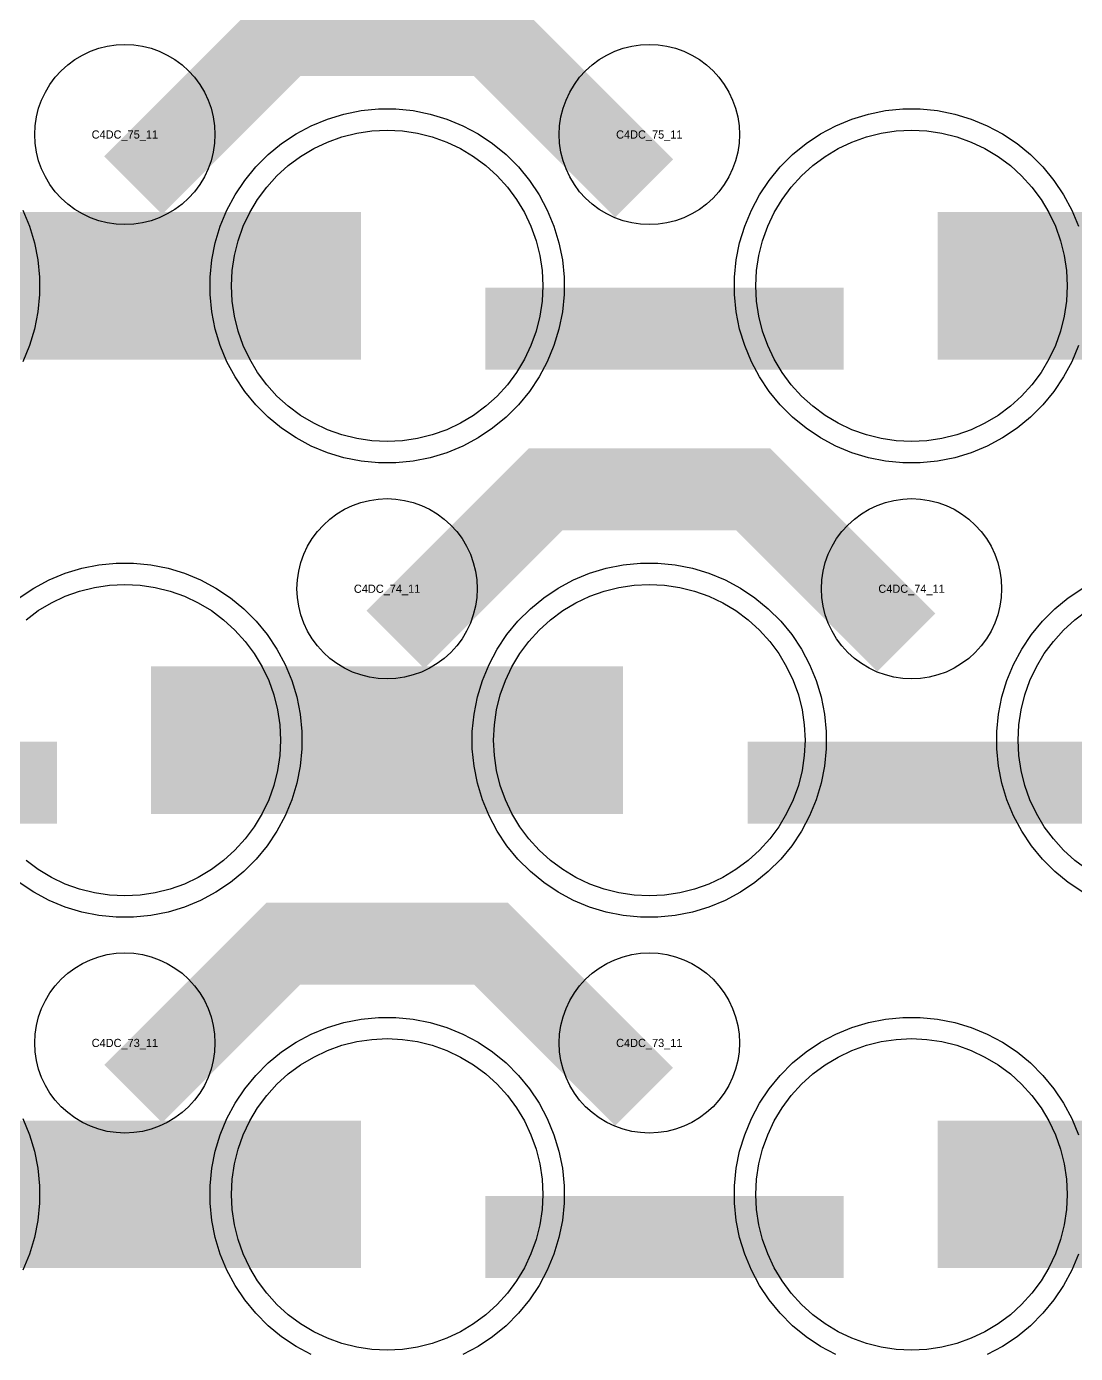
# Model space of a CAD drawing. Extents: x -11880 to 11880, y -14992 to 14992.
# Drawn here: x -8510 to -8190, y -4772.9 to -4368.1 of the extents above; entities that cross this region are included whole.
import ezdxf
from ezdxf.enums import TextEntityAlignment as Align

# ---------------------------------------------------------------- set-up
doc = ezdxf.new("R2010")
doc.units = 0
doc.header["$MEASUREMENT"] = 0
for name, color, linetype in [('GDS_775_DT_237', 138, 'CONTINUOUS'), ('RDL1_FS', 34, 'CONTINUOUS'), ('RDL_BS', 160, 'CONTINUOUS')]:
    doc.layers.add(name, color=color, linetype=linetype)

msp = doc.modelspace()

# ---------------------------------------------------------------- linework, layer by layer
at = {"layer": 'RDL1_FS', "color": 240, "true_color": 0xed1f24}
for points in [[(-8400, -4494.769), (-8404.657, -4494.54), (-8409.268, -4493.856), (-8413.791, -4492.724), (-8418.181, -4491.152), (-8422.395, -4489.16), (-8426.395, -4486.762), (-8430.14, -4483.984), (-8433.594, -4480.854), (-8436.724, -4477.4), (-8439.502, -4473.655), (-8441.9, -4469.655), (-8443.892, -4465.441), (-8445.464, -4461.051), (-8446.596, -4456.528), (-8447.28, -4451.917), (-8447.509, -4447.26), (-8447.28, -4442.603), (-8446.596, -4437.992), (-8445.464, -4433.469), (-8443.892, -4429.079), (-8441.9, -4424.865), (-8439.502, -4420.865), (-8436.724, -4417.12), (-8433.594, -4413.666), (-8430.14, -4410.536), (-8426.395, -4407.758), (-8422.395, -4405.36), (-8418.181, -4403.368), (-8413.791, -4401.796), (-8409.268, -4400.664), (-8404.657, -4399.98), (-8400, -4399.751), (-8395.343, -4399.98), (-8390.732, -4400.664), (-8386.209, -4401.796), (-8381.819, -4403.368), (-8377.605, -4405.36), (-8373.605, -4407.758), (-8369.86, -4410.536), (-8366.406, -4413.666), (-8363.276, -4417.12), (-8360.498, -4420.865), (-8358.1, -4424.865), (-8356.108, -4429.079), (-8354.536, -4433.469), (-8353.404, -4437.992), (-8352.72, -4442.603), (-8352.491, -4447.26), (-8352.72, -4451.917), (-8353.404, -4456.528), (-8354.536, -4461.051), (-8356.108, -4465.441), (-8358.1, -4469.655), (-8360.498, -4473.655), (-8363.276, -4477.4), (-8366.406, -4480.854), (-8369.86, -4483.984), (-8373.605, -4486.762), (-8377.605, -4489.16), (-8381.819, -4491.152), (-8386.209, -4492.724), (-8390.732, -4493.856), (-8395.343, -4494.54)], [(-8240, -4494.769), (-8244.657, -4494.54), (-8249.268, -4493.856), (-8253.791, -4492.724), (-8258.181, -4491.152), (-8262.395, -4489.16), (-8266.395, -4486.762), (-8270.14, -4483.984), (-8273.594, -4480.854), (-8276.724, -4477.4), (-8279.502, -4473.655), (-8281.9, -4469.655), (-8283.892, -4465.441), (-8285.464, -4461.051), (-8286.596, -4456.528), (-8287.28, -4451.917), (-8287.509, -4447.26), (-8287.28, -4442.603), (-8286.596, -4437.992), (-8285.464, -4433.469), (-8283.892, -4429.079), (-8281.9, -4424.865), (-8279.502, -4420.865), (-8276.724, -4417.12), (-8273.594, -4413.666), (-8270.14, -4410.536), (-8266.395, -4407.758), (-8262.395, -4405.36), (-8258.181, -4403.368), (-8253.791, -4401.796), (-8249.268, -4400.664), (-8244.657, -4399.98), (-8240, -4399.751), (-8235.343, -4399.98), (-8230.732, -4400.664), (-8226.209, -4401.796), (-8221.819, -4403.368), (-8217.605, -4405.36), (-8213.605, -4407.758), (-8209.86, -4410.536), (-8206.406, -4413.666), (-8203.276, -4417.12), (-8200.498, -4420.865), (-8198.1, -4424.865), (-8196.108, -4429.079), (-8194.536, -4433.469), (-8193.404, -4437.992), (-8192.72, -4442.603), (-8192.491, -4447.26), (-8192.72, -4451.917), (-8193.404, -4456.528), (-8194.536, -4461.051), (-8196.108, -4465.441), (-8198.1, -4469.655), (-8200.498, -4473.655), (-8203.276, -4477.4), (-8206.406, -4480.854), (-8209.86, -4483.984), (-8213.605, -4486.762), (-8217.605, -4489.16), (-8221.819, -4491.152), (-8226.209, -4492.724), (-8230.732, -4493.856), (-8235.343, -4494.54)]]:
    msp.add_lwpolyline(points, close=True, dxfattribs=at)
for points in [[(-8551.998, -4447.26, 45, 45, 0), (-8479.998, -4447.26, 45, 45, 0)], [(-8479.998, -4447.26, 45, 45, 0), (-8407.998, -4447.26, 45, 45, 0)], [(-8231.998, -4447.26, 45, 45, 0), (-8159.998, -4447.26, 45, 45, 0)]]:
    msp.add_lwpolyline(points, format="xyseb", dxfattribs=at)
at = {"layer": 'RDL1_FS'}
for points in [[(-8510.14, -4549.101), (-8506.395, -4546.323), (-8502.395, -4543.925), (-8498.181, -4541.933), (-8493.791, -4540.361), (-8489.268, -4539.229), (-8484.657, -4538.545), (-8480, -4538.316), (-8475.343, -4538.545), (-8470.732, -4539.229), (-8466.209, -4540.361), (-8461.819, -4541.933), (-8457.605, -4543.925), (-8453.605, -4546.323), (-8449.86, -4549.101), (-8446.406, -4552.231), (-8443.276, -4555.685), (-8440.498, -4559.43), (-8438.1, -4563.43), (-8436.108, -4567.644), (-8434.536, -4572.034), (-8433.404, -4576.557), (-8432.72, -4581.168), (-8432.491, -4585.825), (-8432.72, -4590.482), (-8433.404, -4595.093), (-8434.536, -4599.616), (-8436.108, -4604.006), (-8438.1, -4608.22), (-8440.498, -4612.22), (-8443.276, -4615.965), (-8446.406, -4619.419), (-8449.86, -4622.549), (-8453.605, -4625.327), (-8457.605, -4627.725), (-8461.819, -4629.717), (-8466.209, -4631.289), (-8470.732, -4632.421), (-8475.343, -4633.105), (-8480, -4633.334), (-8484.657, -4633.105), (-8489.268, -4632.421), (-8493.791, -4631.289), (-8498.181, -4629.717), (-8502.395, -4627.725), (-8506.395, -4625.327), (-8510.14, -4622.549)], [(-8186.395, -4625.327), (-8190.14, -4622.549), (-8193.594, -4619.419), (-8196.724, -4615.965), (-8199.502, -4612.22), (-8201.9, -4608.22), (-8203.892, -4604.006), (-8205.464, -4599.616), (-8206.596, -4595.093), (-8207.28, -4590.482), (-8207.509, -4585.825), (-8207.28, -4581.168), (-8206.596, -4576.557), (-8205.464, -4572.034), (-8203.892, -4567.644), (-8201.9, -4563.43), (-8199.502, -4559.43), (-8196.724, -4555.685), (-8193.594, -4552.231), (-8190.14, -4549.101), (-8186.395, -4546.323)]]:
    msp.add_lwpolyline(points, dxfattribs=at)
for points in [[(-8320, -4633.334), (-8324.657, -4633.105), (-8329.268, -4632.421), (-8333.791, -4631.289), (-8338.181, -4629.717), (-8342.395, -4627.725), (-8346.395, -4625.327), (-8350.14, -4622.549), (-8353.594, -4619.419), (-8356.724, -4615.965), (-8359.502, -4612.22), (-8361.9, -4608.22), (-8363.892, -4604.006), (-8365.464, -4599.616), (-8366.596, -4595.093), (-8367.28, -4590.482), (-8367.509, -4585.825), (-8367.28, -4581.168), (-8366.596, -4576.557), (-8365.464, -4572.034), (-8363.892, -4567.644), (-8361.9, -4563.43), (-8359.502, -4559.43), (-8356.724, -4555.685), (-8353.594, -4552.231), (-8350.14, -4549.101), (-8346.395, -4546.323), (-8342.395, -4543.925), (-8338.181, -4541.933), (-8333.791, -4540.361), (-8329.268, -4539.229), (-8324.657, -4538.545), (-8320, -4538.316), (-8315.343, -4538.545), (-8310.732, -4539.229), (-8306.209, -4540.361), (-8301.819, -4541.933), (-8297.605, -4543.925), (-8293.605, -4546.323), (-8289.86, -4549.101), (-8286.406, -4552.231), (-8283.276, -4555.685), (-8280.498, -4559.43), (-8278.1, -4563.43), (-8276.108, -4567.644), (-8274.536, -4572.034), (-8273.404, -4576.557), (-8272.72, -4581.168), (-8272.491, -4585.825), (-8272.72, -4590.482), (-8273.404, -4595.093), (-8274.536, -4599.616), (-8276.108, -4604.006), (-8278.1, -4608.22), (-8280.498, -4612.22), (-8283.276, -4615.965), (-8286.406, -4619.419), (-8289.86, -4622.549), (-8293.605, -4625.327), (-8297.605, -4627.725), (-8301.819, -4629.717), (-8306.209, -4631.289), (-8310.732, -4632.421), (-8315.343, -4633.105)], [(-8400, -4771.894), (-8404.657, -4771.665), (-8409.268, -4770.981), (-8413.791, -4769.849), (-8418.181, -4768.277), (-8422.395, -4766.285), (-8426.395, -4763.887), (-8430.14, -4761.109), (-8433.594, -4757.979), (-8436.724, -4754.525), (-8439.502, -4750.78), (-8441.9, -4746.78), (-8443.892, -4742.566), (-8445.464, -4738.176), (-8446.596, -4733.653), (-8447.28, -4729.042), (-8447.509, -4724.385), (-8447.28, -4719.728), (-8446.596, -4715.117), (-8445.464, -4710.594), (-8443.892, -4706.204), (-8441.9, -4701.99), (-8439.502, -4697.99), (-8436.724, -4694.245), (-8433.594, -4690.791), (-8430.14, -4687.661), (-8426.395, -4684.883), (-8422.395, -4682.485), (-8418.181, -4680.493), (-8413.791, -4678.921), (-8409.268, -4677.789), (-8404.657, -4677.105), (-8400, -4676.876), (-8395.343, -4677.105), (-8390.732, -4677.789), (-8386.209, -4678.921), (-8381.819, -4680.493), (-8377.605, -4682.485), (-8373.605, -4684.883), (-8369.86, -4687.661), (-8366.406, -4690.791), (-8363.276, -4694.245), (-8360.498, -4697.99), (-8358.1, -4701.99), (-8356.108, -4706.204), (-8354.536, -4710.594), (-8353.404, -4715.117), (-8352.72, -4719.728), (-8352.491, -4724.385), (-8352.72, -4729.042), (-8353.404, -4733.653), (-8354.536, -4738.176), (-8356.108, -4742.566), (-8358.1, -4746.78), (-8360.498, -4750.78), (-8363.276, -4754.525), (-8366.406, -4757.979), (-8369.86, -4761.109), (-8373.605, -4763.887), (-8377.605, -4766.285), (-8381.819, -4768.277), (-8386.209, -4769.849), (-8390.732, -4770.981), (-8395.343, -4771.665)], [(-8240, -4771.894), (-8244.657, -4771.665), (-8249.268, -4770.981), (-8253.791, -4769.849), (-8258.181, -4768.277), (-8262.395, -4766.285), (-8266.395, -4763.887), (-8270.14, -4761.109), (-8273.594, -4757.979), (-8276.724, -4754.525), (-8279.502, -4750.78), (-8281.9, -4746.78), (-8283.892, -4742.566), (-8285.464, -4738.176), (-8286.596, -4733.653), (-8287.28, -4729.042), (-8287.509, -4724.385), (-8287.28, -4719.728), (-8286.596, -4715.117), (-8285.464, -4710.594), (-8283.892, -4706.204), (-8281.9, -4701.99), (-8279.502, -4697.99), (-8276.724, -4694.245), (-8273.594, -4690.791), (-8270.14, -4687.661), (-8266.395, -4684.883), (-8262.395, -4682.485), (-8258.181, -4680.493), (-8253.791, -4678.921), (-8249.268, -4677.789), (-8244.657, -4677.105), (-8240, -4676.876), (-8235.343, -4677.105), (-8230.732, -4677.789), (-8226.209, -4678.921), (-8221.819, -4680.493), (-8217.605, -4682.485), (-8213.605, -4684.883), (-8209.86, -4687.661), (-8206.406, -4690.791), (-8203.276, -4694.245), (-8200.498, -4697.99), (-8198.1, -4701.99), (-8196.108, -4706.204), (-8194.536, -4710.594), (-8193.404, -4715.117), (-8192.72, -4719.728), (-8192.491, -4724.385), (-8192.72, -4729.042), (-8193.404, -4733.653), (-8194.536, -4738.176), (-8196.108, -4742.566), (-8198.1, -4746.78), (-8200.498, -4750.78), (-8203.276, -4754.525), (-8206.406, -4757.979), (-8209.86, -4761.109), (-8213.605, -4763.887), (-8217.605, -4766.285), (-8221.819, -4768.277), (-8226.209, -4769.849), (-8230.732, -4770.981), (-8235.343, -4771.665)]]:
    msp.add_lwpolyline(points, close=True, dxfattribs=at)
for points in [[(-8471.998, -4585.825, 45, 45, 0), (-8399.998, -4585.825, 45, 45, 0)], [(-8399.998, -4585.825, 45, 45, 0), (-8327.998, -4585.825, 45, 45, 0)], [(-8551.998, -4724.385, 45, 45, 0), (-8479.998, -4724.385, 45, 45, 0)], [(-8479.998, -4724.385, 45, 45, 0), (-8407.998, -4724.385, 45, 45, 0)], [(-8231.998, -4724.385, 45, 45, 0), (-8159.998, -4724.385, 45, 45, 0)]]:
    msp.add_lwpolyline(points, format="xyseb", dxfattribs=at)
at = {"layer": 'RDL_BS'}
for points in [[(-8477.438, -4416.574, 25, 25, 0), (-8431.623, -4370.759, 25, 25, 0), (-8398.07, -4370.759, 25, 25, 0)], [(-8321.599, -4417.473, 25, 25, 0), (-8368.313, -4370.759, 25, 25, 0), (-8398.071, -4370.759, 25, 25, 0)], [(-8397.438, -4555.139, 25, 25, 0), (-8351.623, -4509.324, 25, 25, 0), (-8318.07, -4509.324, 25, 25, 0)], [(-8241.599, -4556.038, 25, 25, 0), (-8288.313, -4509.324, 25, 25, 0), (-8318.071, -4509.324, 25, 25, 0)], [(-8609.984, -4598.838, 25, 25, 0), (-8500.719, -4598.838, 25, 25, 0)], [(-8289.984, -4598.838, 25, 25, 0), (-8180.719, -4598.838, 25, 25, 0)], [(-8477.438, -4693.699, 25, 25, 0), (-8431.623, -4647.884, 25, 25, 0), (-8398.07, -4647.884, 25, 25, 0)], [(-8321.599, -4694.598, 25, 25, 0), (-8368.313, -4647.884, 25, 25, 0), (-8398.071, -4647.884, 25, 25, 0)], [(-8369.984, -4737.398, 25, 25, 0), (-8260.719, -4737.398, 25, 25, 0)]]:
    msp.add_lwpolyline(points, format="xyseb", dxfattribs=at)
for points in [[(-8480, -4428.566), (-8482.693, -4428.434), (-8485.365, -4428.038), (-8487.984, -4427.381), (-8490.519, -4426.474), (-8492.956, -4425.322), (-8495.28, -4423.929), (-8497.443, -4422.326), (-8499.442, -4420.514), (-8501.254, -4418.515), (-8502.857, -4416.352), (-8504.25, -4414.028), (-8505.402, -4411.591), (-8506.309, -4409.056), (-8506.966, -4406.437), (-8507.362, -4403.765), (-8507.494, -4401.072), (-8507.362, -4398.379), (-8506.966, -4395.707), (-8506.309, -4393.088), (-8505.402, -4390.553), (-8504.25, -4388.116), (-8502.857, -4385.792), (-8501.254, -4383.629), (-8499.442, -4381.63), (-8497.443, -4379.818), (-8495.28, -4378.215), (-8492.956, -4376.822), (-8490.519, -4375.67), (-8487.984, -4374.763), (-8485.365, -4374.106), (-8482.693, -4373.71), (-8480, -4373.578), (-8477.307, -4373.71), (-8474.635, -4374.106), (-8472.016, -4374.763), (-8469.481, -4375.67), (-8467.044, -4376.822), (-8464.72, -4378.215), (-8462.557, -4379.818), (-8460.558, -4381.63), (-8458.746, -4383.629), (-8457.143, -4385.792), (-8455.75, -4388.116), (-8454.598, -4390.553), (-8453.691, -4393.088), (-8453.034, -4395.707), (-8452.638, -4398.379), (-8452.506, -4401.072), (-8452.638, -4403.765), (-8453.034, -4406.437), (-8453.691, -4409.056), (-8454.598, -4411.591), (-8455.75, -4414.028), (-8457.143, -4416.352), (-8458.746, -4418.515), (-8460.558, -4420.514), (-8462.557, -4422.326), (-8464.72, -4423.929), (-8467.044, -4425.322), (-8469.481, -4426.474), (-8472.016, -4427.381), (-8474.635, -4428.038), (-8477.307, -4428.434)], [(-8320, -4428.566), (-8322.693, -4428.434), (-8325.365, -4428.038), (-8327.984, -4427.381), (-8330.519, -4426.474), (-8332.956, -4425.322), (-8335.28, -4423.929), (-8337.443, -4422.326), (-8339.442, -4420.514), (-8341.254, -4418.515), (-8342.857, -4416.352), (-8344.25, -4414.028), (-8345.402, -4411.591), (-8346.309, -4409.056), (-8346.966, -4406.437), (-8347.362, -4403.765), (-8347.494, -4401.072), (-8347.362, -4398.379), (-8346.966, -4395.707), (-8346.309, -4393.088), (-8345.402, -4390.553), (-8344.25, -4388.116), (-8342.857, -4385.792), (-8341.254, -4383.629), (-8339.442, -4381.63), (-8337.443, -4379.818), (-8335.28, -4378.215), (-8332.956, -4376.822), (-8330.519, -4375.67), (-8327.984, -4374.763), (-8325.365, -4374.106), (-8322.693, -4373.71), (-8320, -4373.578), (-8317.307, -4373.71), (-8314.635, -4374.106), (-8312.016, -4374.763), (-8309.481, -4375.67), (-8307.044, -4376.822), (-8304.72, -4378.215), (-8302.557, -4379.818), (-8300.558, -4381.63), (-8298.746, -4383.629), (-8297.143, -4385.792), (-8295.75, -4388.116), (-8294.598, -4390.553), (-8293.691, -4393.088), (-8293.034, -4395.707), (-8292.638, -4398.379), (-8292.506, -4401.072), (-8292.638, -4403.765), (-8293.034, -4406.437), (-8293.691, -4409.056), (-8294.598, -4411.591), (-8295.75, -4414.028), (-8297.143, -4416.352), (-8298.746, -4418.515), (-8300.558, -4420.514), (-8302.557, -4422.326), (-8304.72, -4423.929), (-8307.044, -4425.322), (-8309.481, -4426.474), (-8312.016, -4427.381), (-8314.635, -4428.038), (-8317.307, -4428.434)], [(-8400, -4567.131), (-8402.693, -4566.999), (-8405.365, -4566.603), (-8407.984, -4565.946), (-8410.519, -4565.039), (-8412.956, -4563.887), (-8415.28, -4562.494), (-8417.443, -4560.891), (-8419.442, -4559.079), (-8421.254, -4557.08), (-8422.857, -4554.917), (-8424.25, -4552.593), (-8425.402, -4550.156), (-8426.309, -4547.621), (-8426.966, -4545.002), (-8427.362, -4542.33), (-8427.494, -4539.637), (-8427.362, -4536.944), (-8426.966, -4534.272), (-8426.309, -4531.653), (-8425.402, -4529.118), (-8424.25, -4526.681), (-8422.857, -4524.357), (-8421.254, -4522.194), (-8419.442, -4520.195), (-8417.443, -4518.383), (-8415.28, -4516.78), (-8412.956, -4515.387), (-8410.519, -4514.235), (-8407.984, -4513.328), (-8405.365, -4512.671), (-8402.693, -4512.275), (-8400, -4512.143), (-8397.307, -4512.275), (-8394.635, -4512.671), (-8392.016, -4513.328), (-8389.481, -4514.235), (-8387.044, -4515.387), (-8384.72, -4516.78), (-8382.557, -4518.383), (-8380.558, -4520.195), (-8378.746, -4522.194), (-8377.143, -4524.357), (-8375.75, -4526.681), (-8374.598, -4529.118), (-8373.691, -4531.653), (-8373.034, -4534.272), (-8372.638, -4536.944), (-8372.506, -4539.637), (-8372.638, -4542.33), (-8373.034, -4545.002), (-8373.691, -4547.621), (-8374.598, -4550.156), (-8375.75, -4552.593), (-8377.143, -4554.917), (-8378.746, -4557.08), (-8380.558, -4559.079), (-8382.557, -4560.891), (-8384.72, -4562.494), (-8387.044, -4563.887), (-8389.481, -4565.039), (-8392.016, -4565.946), (-8394.635, -4566.603), (-8397.307, -4566.999)], [(-8240, -4567.131), (-8242.693, -4566.999), (-8245.365, -4566.603), (-8247.984, -4565.946), (-8250.519, -4565.039), (-8252.956, -4563.887), (-8255.28, -4562.494), (-8257.443, -4560.891), (-8259.442, -4559.079), (-8261.254, -4557.08), (-8262.857, -4554.917), (-8264.25, -4552.593), (-8265.402, -4550.156), (-8266.309, -4547.621), (-8266.966, -4545.002), (-8267.362, -4542.33), (-8267.494, -4539.637), (-8267.362, -4536.944), (-8266.966, -4534.272), (-8266.309, -4531.653), (-8265.402, -4529.118), (-8264.25, -4526.681), (-8262.857, -4524.357), (-8261.254, -4522.194), (-8259.442, -4520.195), (-8257.443, -4518.383), (-8255.28, -4516.78), (-8252.956, -4515.387), (-8250.519, -4514.235), (-8247.984, -4513.328), (-8245.365, -4512.671), (-8242.693, -4512.275), (-8240, -4512.143), (-8237.307, -4512.275), (-8234.635, -4512.671), (-8232.016, -4513.328), (-8229.481, -4514.235), (-8227.044, -4515.387), (-8224.72, -4516.78), (-8222.557, -4518.383), (-8220.558, -4520.195), (-8218.746, -4522.194), (-8217.143, -4524.357), (-8215.75, -4526.681), (-8214.598, -4529.118), (-8213.691, -4531.653), (-8213.034, -4534.272), (-8212.638, -4536.944), (-8212.506, -4539.637), (-8212.638, -4542.33), (-8213.034, -4545.002), (-8213.691, -4547.621), (-8214.598, -4550.156), (-8215.75, -4552.593), (-8217.143, -4554.917), (-8218.746, -4557.08), (-8220.558, -4559.079), (-8222.557, -4560.891), (-8224.72, -4562.494), (-8227.044, -4563.887), (-8229.481, -4565.039), (-8232.016, -4565.946), (-8234.635, -4566.603), (-8237.307, -4566.999)], [(-8322.644, -4639.825), (-8327.938, -4639.308), (-8333.165, -4638.262), (-8338.205, -4636.731), (-8343.115, -4634.7), (-8347.777, -4632.208), (-8352.191, -4629.261), (-8356.292, -4625.899), (-8360.074, -4622.117), (-8363.436, -4618.016), (-8366.383, -4613.602), (-8368.875, -4608.94), (-8370.906, -4604.03), (-8372.437, -4598.99), (-8373.483, -4593.763), (-8374, -4588.469), (-8374, -4583.181), (-8373.483, -4577.887), (-8372.437, -4572.66), (-8370.906, -4567.62), (-8368.875, -4562.71), (-8366.383, -4558.048), (-8363.436, -4553.634), (-8360.074, -4549.533), (-8356.292, -4545.751), (-8352.191, -4542.389), (-8347.777, -4539.442), (-8343.115, -4536.95), (-8338.205, -4534.919), (-8333.165, -4533.388), (-8327.938, -4532.342), (-8322.644, -4531.825), (-8317.356, -4531.825), (-8312.062, -4532.342), (-8306.835, -4533.388), (-8301.795, -4534.919), (-8296.885, -4536.95), (-8292.223, -4539.442), (-8287.809, -4542.389), (-8283.708, -4545.751), (-8279.926, -4549.533), (-8276.564, -4553.634), (-8273.617, -4558.048), (-8271.125, -4562.71), (-8269.094, -4567.62), (-8267.563, -4572.66), (-8266.517, -4577.887), (-8266, -4583.181), (-8266, -4588.469), (-8266.517, -4593.763), (-8267.563, -4598.99), (-8269.094, -4604.03), (-8271.125, -4608.94), (-8273.617, -4613.602), (-8276.564, -4618.016), (-8279.926, -4622.117), (-8283.708, -4625.899), (-8287.809, -4629.261), (-8292.223, -4632.208), (-8296.885, -4634.7), (-8301.795, -4636.731), (-8306.835, -4638.262), (-8312.062, -4639.308), (-8317.356, -4639.825)], [(-8480, -4705.691), (-8482.693, -4705.559), (-8485.365, -4705.163), (-8487.984, -4704.506), (-8490.519, -4703.599), (-8492.956, -4702.447), (-8495.28, -4701.054), (-8497.443, -4699.451), (-8499.442, -4697.639), (-8501.254, -4695.64), (-8502.857, -4693.477), (-8504.25, -4691.153), (-8505.402, -4688.716), (-8506.309, -4686.181), (-8506.966, -4683.562), (-8507.362, -4680.89), (-8507.494, -4678.197), (-8507.362, -4675.504), (-8506.966, -4672.832), (-8506.309, -4670.213), (-8505.402, -4667.678), (-8504.25, -4665.241), (-8502.857, -4662.917), (-8501.254, -4660.754), (-8499.442, -4658.755), (-8497.443, -4656.943), (-8495.28, -4655.34), (-8492.956, -4653.947), (-8490.519, -4652.795), (-8487.984, -4651.888), (-8485.365, -4651.231), (-8482.693, -4650.835), (-8480, -4650.703), (-8477.307, -4650.835), (-8474.635, -4651.231), (-8472.016, -4651.888), (-8469.481, -4652.795), (-8467.044, -4653.947), (-8464.72, -4655.34), (-8462.557, -4656.943), (-8460.558, -4658.755), (-8458.746, -4660.754), (-8457.143, -4662.917), (-8455.75, -4665.241), (-8454.598, -4667.678), (-8453.691, -4670.213), (-8453.034, -4672.832), (-8452.638, -4675.504), (-8452.506, -4678.197), (-8452.638, -4680.89), (-8453.034, -4683.562), (-8453.691, -4686.181), (-8454.598, -4688.716), (-8455.75, -4691.153), (-8457.143, -4693.477), (-8458.746, -4695.64), (-8460.558, -4697.639), (-8462.557, -4699.451), (-8464.72, -4701.054), (-8467.044, -4702.447), (-8469.481, -4703.599), (-8472.016, -4704.506), (-8474.635, -4705.163), (-8477.307, -4705.559)], [(-8320, -4705.691), (-8322.693, -4705.559), (-8325.365, -4705.163), (-8327.984, -4704.506), (-8330.519, -4703.599), (-8332.956, -4702.447), (-8335.28, -4701.054), (-8337.443, -4699.451), (-8339.442, -4697.639), (-8341.254, -4695.64), (-8342.857, -4693.477), (-8344.25, -4691.153), (-8345.402, -4688.716), (-8346.309, -4686.181), (-8346.966, -4683.562), (-8347.362, -4680.89), (-8347.494, -4678.197), (-8347.362, -4675.504), (-8346.966, -4672.832), (-8346.309, -4670.213), (-8345.402, -4667.678), (-8344.25, -4665.241), (-8342.857, -4662.917), (-8341.254, -4660.754), (-8339.442, -4658.755), (-8337.443, -4656.943), (-8335.28, -4655.34), (-8332.956, -4653.947), (-8330.519, -4652.795), (-8327.984, -4651.888), (-8325.365, -4651.231), (-8322.693, -4650.835), (-8320, -4650.703), (-8317.307, -4650.835), (-8314.635, -4651.231), (-8312.016, -4651.888), (-8309.481, -4652.795), (-8307.044, -4653.947), (-8304.72, -4655.34), (-8302.557, -4656.943), (-8300.558, -4658.755), (-8298.746, -4660.754), (-8297.143, -4662.917), (-8295.75, -4665.241), (-8294.598, -4667.678), (-8293.691, -4670.213), (-8293.034, -4672.832), (-8292.638, -4675.504), (-8292.506, -4678.197), (-8292.638, -4680.89), (-8293.034, -4683.562), (-8293.691, -4686.181), (-8294.598, -4688.716), (-8295.75, -4691.153), (-8297.143, -4693.477), (-8298.746, -4695.64), (-8300.558, -4697.639), (-8302.557, -4699.451), (-8304.72, -4701.054), (-8307.044, -4702.447), (-8309.481, -4703.599), (-8312.016, -4704.506), (-8314.635, -4705.163), (-8317.307, -4705.559)]]:
    msp.add_lwpolyline(points, close=True, dxfattribs=at)
at = {"layer": 'RDL_BS', "color": 240, "true_color": 0xed1f24}
msp.add_lwpolyline([(-8402.644, -4501.26), (-8407.938, -4500.743), (-8413.165, -4499.697), (-8418.205, -4498.166), (-8423.115, -4496.135), (-8427.777, -4493.643), (-8432.191, -4490.696), (-8436.292, -4487.334), (-8440.074, -4483.552), (-8443.436, -4479.451), (-8446.383, -4475.037), (-8448.875, -4470.375), (-8450.906, -4465.465), (-8452.437, -4460.425), (-8453.483, -4455.198), (-8454, -4449.904), (-8454, -4444.616), (-8453.483, -4439.322), (-8452.437, -4434.095), (-8450.906, -4429.055), (-8448.875, -4424.145), (-8446.383, -4419.483), (-8443.436, -4415.069), (-8440.074, -4410.968), (-8436.292, -4407.186), (-8432.191, -4403.824), (-8427.777, -4400.877), (-8423.115, -4398.385), (-8418.205, -4396.354), (-8413.165, -4394.823), (-8407.938, -4393.777), (-8402.644, -4393.26), (-8397.356, -4393.26), (-8392.062, -4393.777), (-8386.835, -4394.823), (-8381.795, -4396.354), (-8376.885, -4398.385), (-8372.223, -4400.877), (-8367.809, -4403.824), (-8363.708, -4407.186), (-8359.926, -4410.968), (-8356.564, -4415.069), (-8353.617, -4419.483), (-8351.125, -4424.145), (-8349.094, -4429.055), (-8347.563, -4434.095), (-8346.517, -4439.322), (-8346, -4444.616), (-8346, -4449.904), (-8346.517, -4455.198), (-8347.563, -4460.425), (-8349.094, -4465.465), (-8351.125, -4470.375), (-8353.617, -4475.037), (-8356.564, -4479.451), (-8359.926, -4483.552), (-8363.708, -4487.334), (-8367.809, -4490.696), (-8372.223, -4493.643), (-8376.885, -4496.135), (-8381.795, -4498.166), (-8386.835, -4499.697), (-8392.062, -4500.743), (-8397.356, -4501.26)], close=True, dxfattribs=at)
for points in [[(-8189.094, -4465.465), (-8191.125, -4470.375), (-8193.617, -4475.037), (-8196.564, -4479.451), (-8199.926, -4483.552), (-8203.708, -4487.334), (-8207.809, -4490.696), (-8212.223, -4493.643), (-8216.885, -4496.135), (-8221.795, -4498.166), (-8226.835, -4499.697), (-8232.062, -4500.743), (-8237.356, -4501.26), (-8242.644, -4501.26), (-8247.938, -4500.743), (-8253.165, -4499.697), (-8258.205, -4498.166), (-8263.115, -4496.135), (-8267.777, -4493.643), (-8272.191, -4490.696), (-8276.292, -4487.334), (-8280.074, -4483.552), (-8283.436, -4479.451), (-8286.383, -4475.037), (-8288.875, -4470.375), (-8290.906, -4465.465), (-8292.437, -4460.425), (-8293.483, -4455.198), (-8294, -4449.904), (-8294, -4444.616), (-8293.483, -4439.322), (-8292.437, -4434.095), (-8290.906, -4429.055), (-8288.875, -4424.145), (-8286.383, -4419.483), (-8283.436, -4415.069), (-8280.074, -4410.968), (-8276.292, -4407.186), (-8272.191, -4403.824), (-8267.777, -4400.877), (-8263.115, -4398.385), (-8258.205, -4396.354), (-8253.165, -4394.823), (-8247.938, -4393.777), (-8242.644, -4393.26), (-8237.356, -4393.26), (-8232.062, -4393.777), (-8226.835, -4394.823), (-8221.795, -4396.354), (-8216.885, -4398.385), (-8212.223, -4400.877), (-8207.809, -4403.824), (-8203.708, -4407.186), (-8199.926, -4410.968), (-8196.564, -4415.069), (-8193.617, -4419.483), (-8191.125, -4424.145), (-8189.094, -4429.055)], [(-8511.125, -4424.145), (-8509.094, -4429.055), (-8507.563, -4434.095), (-8506.517, -4439.322), (-8506, -4444.616), (-8506, -4449.904), (-8506.517, -4455.198), (-8507.563, -4460.425), (-8509.094, -4465.465), (-8511.125, -4470.375)]]:
    msp.add_lwpolyline(points, dxfattribs=at)
msp.add_lwpolyline([(-8369.984, -4460.273, 25, 25, 0), (-8260.719, -4460.273, 25, 25, 0)], format="xyseb", dxfattribs=at)
at = {"layer": 'RDL_BS'}
for points in [[(-8512.191, -4542.389), (-8507.777, -4539.442), (-8503.115, -4536.95), (-8498.205, -4534.919), (-8493.165, -4533.388), (-8487.938, -4532.342), (-8482.644, -4531.825), (-8477.356, -4531.825), (-8472.062, -4532.342), (-8466.835, -4533.388), (-8461.795, -4534.919), (-8456.885, -4536.95), (-8452.223, -4539.442), (-8447.809, -4542.389), (-8443.708, -4545.751), (-8439.926, -4549.533), (-8436.564, -4553.634), (-8433.617, -4558.048), (-8431.125, -4562.71), (-8429.094, -4567.62), (-8427.563, -4572.66), (-8426.517, -4577.887), (-8426, -4583.181), (-8426, -4588.469), (-8426.517, -4593.763), (-8427.563, -4598.99), (-8429.094, -4604.03), (-8431.125, -4608.94), (-8433.617, -4613.602), (-8436.564, -4618.016), (-8439.926, -4622.117), (-8443.708, -4625.899), (-8447.809, -4629.261), (-8452.223, -4632.208), (-8456.885, -4634.7), (-8461.795, -4636.731), (-8466.835, -4638.262), (-8472.062, -4639.308), (-8477.356, -4639.825), (-8482.644, -4639.825), (-8487.938, -4639.308), (-8493.165, -4638.262), (-8498.205, -4636.731), (-8503.115, -4634.7), (-8507.777, -4632.208), (-8512.191, -4629.261)], [(-8187.777, -4632.208), (-8192.191, -4629.261), (-8196.292, -4625.899), (-8200.074, -4622.117), (-8203.436, -4618.016), (-8206.383, -4613.602), (-8208.875, -4608.94), (-8210.906, -4604.03), (-8212.437, -4598.99), (-8213.483, -4593.763), (-8214, -4588.469), (-8214, -4583.181), (-8213.483, -4577.887), (-8212.437, -4572.66), (-8210.906, -4567.62), (-8208.875, -4562.71), (-8206.383, -4558.048), (-8203.436, -4553.634), (-8200.074, -4549.533), (-8196.292, -4545.751), (-8192.191, -4542.389), (-8187.777, -4539.442)], [(-8423.115, -4773.26), (-8427.777, -4770.768), (-8432.191, -4767.821), (-8436.292, -4764.459), (-8440.074, -4760.677), (-8443.436, -4756.576), (-8446.383, -4752.162), (-8448.875, -4747.5), (-8450.906, -4742.59), (-8452.437, -4737.55), (-8453.483, -4732.323), (-8454, -4727.029), (-8454, -4721.741), (-8453.483, -4716.447), (-8452.437, -4711.22), (-8450.906, -4706.18), (-8448.875, -4701.27), (-8446.383, -4696.608), (-8443.436, -4692.194), (-8440.074, -4688.093), (-8436.292, -4684.311), (-8432.191, -4680.949), (-8427.777, -4678.002), (-8423.115, -4675.51), (-8418.205, -4673.479), (-8413.165, -4671.948), (-8407.938, -4670.902), (-8402.644, -4670.385), (-8397.356, -4670.385), (-8392.062, -4670.902), (-8386.835, -4671.948), (-8381.795, -4673.479), (-8376.885, -4675.51), (-8372.223, -4678.002), (-8367.809, -4680.949), (-8363.708, -4684.311), (-8359.926, -4688.093), (-8356.564, -4692.194), (-8353.617, -4696.608), (-8351.125, -4701.27), (-8349.094, -4706.18), (-8347.563, -4711.22), (-8346.517, -4716.447), (-8346, -4721.741), (-8346, -4727.029), (-8346.517, -4732.323), (-8347.563, -4737.55), (-8349.094, -4742.59), (-8351.125, -4747.5), (-8353.617, -4752.162), (-8356.564, -4756.576), (-8359.926, -4760.677), (-8363.708, -4764.459), (-8367.809, -4767.821), (-8372.223, -4770.768), (-8376.885, -4773.26)], [(-8263.115, -4773.26), (-8267.777, -4770.768), (-8272.191, -4767.821), (-8276.292, -4764.459), (-8280.074, -4760.677), (-8283.436, -4756.576), (-8286.383, -4752.162), (-8288.875, -4747.5), (-8290.906, -4742.59), (-8292.437, -4737.55), (-8293.483, -4732.323), (-8294, -4727.029), (-8294, -4721.741), (-8293.483, -4716.447), (-8292.437, -4711.22), (-8290.906, -4706.18), (-8288.875, -4701.27), (-8286.383, -4696.608), (-8283.436, -4692.194), (-8280.074, -4688.093), (-8276.292, -4684.311), (-8272.191, -4680.949), (-8267.777, -4678.002), (-8263.115, -4675.51), (-8258.205, -4673.479), (-8253.165, -4671.948), (-8247.938, -4670.902), (-8242.644, -4670.385), (-8237.356, -4670.385), (-8232.062, -4670.902), (-8226.835, -4671.948), (-8221.795, -4673.479), (-8216.885, -4675.51), (-8212.223, -4678.002), (-8207.809, -4680.949), (-8203.708, -4684.311), (-8199.926, -4688.093), (-8196.564, -4692.194), (-8193.617, -4696.608), (-8191.125, -4701.27), (-8189.094, -4706.18)], [(-8511.125, -4701.27), (-8509.094, -4706.18), (-8507.563, -4711.22), (-8506.517, -4716.447), (-8506, -4721.741), (-8506, -4727.029), (-8506.517, -4732.323), (-8507.563, -4737.55), (-8509.094, -4742.59), (-8511.125, -4747.5)], [(-8189.094, -4742.59), (-8191.125, -4747.5), (-8193.617, -4752.162), (-8196.564, -4756.576), (-8199.926, -4760.677), (-8203.708, -4764.459), (-8207.809, -4767.821), (-8212.223, -4770.768), (-8216.885, -4773.26)]]:
    msp.add_lwpolyline(points, dxfattribs=at)

# ---------------------------------------------------------------- texts
at = {"layer": 'GDS_775_DT_237'}
for s, p in [('C4DC_75_11', (-8480, -4401.072)), ('C4DC_75_11', (-8480, -4401.072)), ('C4DC_75_11', (-8320, -4401.072)), ('C4DC_75_11', (-8320, -4401.072)), ('C4DC_74_11', (-8400, -4539.637)), ('C4DC_74_11', (-8400, -4539.637)), ('C4DC_74_11', (-8240, -4539.637)), ('C4DC_74_11', (-8240, -4539.637)), ('C4DC_73_11', (-8480, -4678.197)), ('C4DC_73_11', (-8480, -4678.197)), ('C4DC_73_11', (-8320, -4678.197)), ('C4DC_73_11', (-8320, -4678.197))]:
    msp.add_text(s, height=2.5, dxfattribs=at).set_placement(p, align=Align.MIDDLE_CENTER)

doc.saveas('drawing.dxf')
